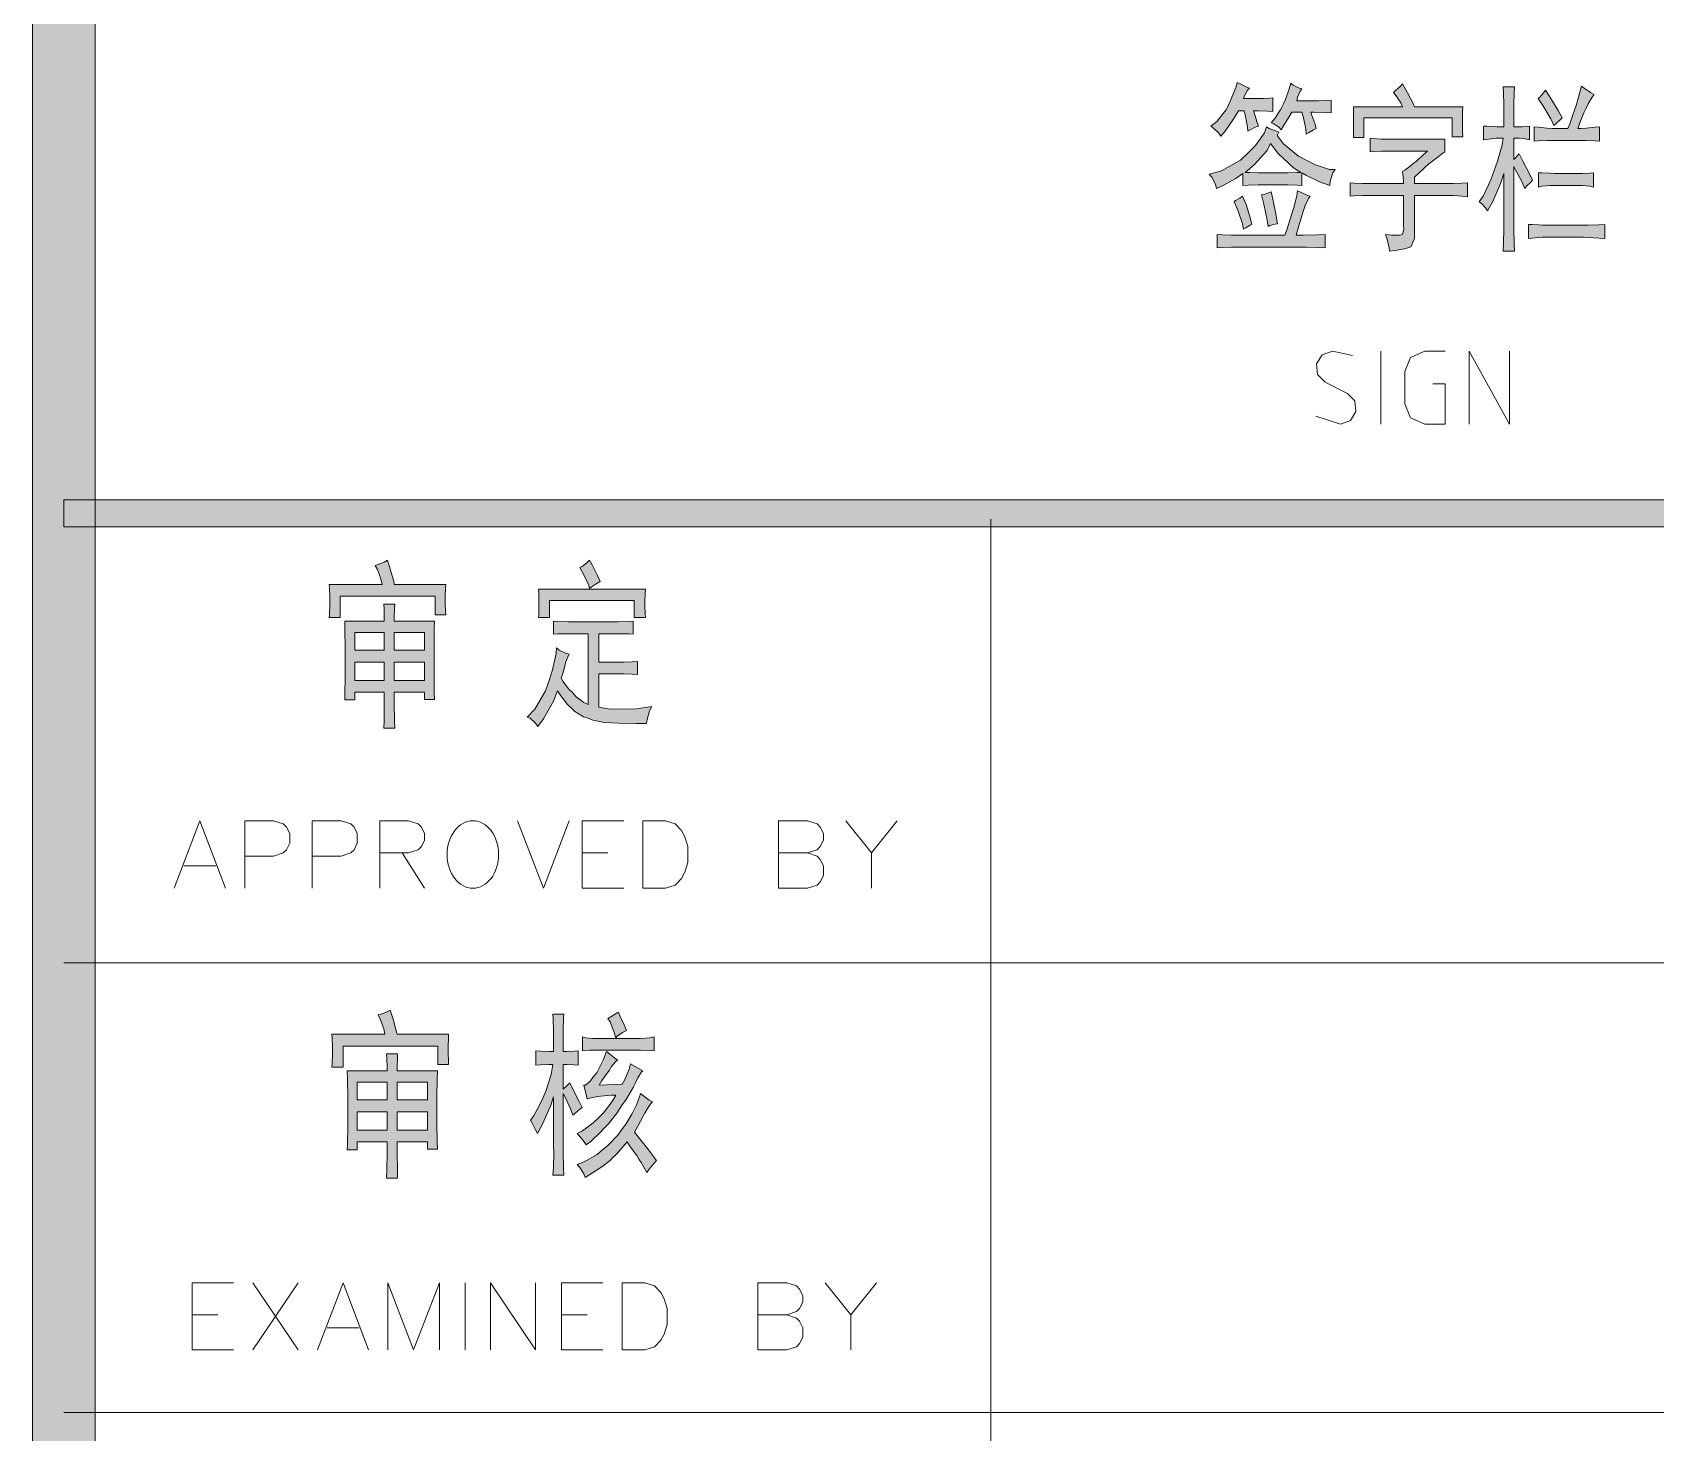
# Model space of a CAD drawing. Header units: millimetres. Extents: x -4415 to 173792, y -78716 to 47289.
# Drawn here: x 160225 to 165637, y -45764 to -41095 of the extents above; entities that cross this region are included whole.
import ezdxf

# ---------------------------------------------------------------- set-up
doc = ezdxf.new("R2010")
doc.units = ezdxf.units.MM

msp = doc.modelspace()

# ---------------------------------------------------------------- hatches: boundary and pattern name
h = msp.add_hatch(color=0)
h.dxf.hatch_style = 2
h.paths.add_polyline_path([(160434.1, -75715.9), (160224.8, -75715.9), (160224.8, 44288.1), (160434.1, 44288.1)])
h = msp.add_hatch(color=0)
h.dxf.hatch_style = 2
h.paths.add_polyline_path([(164361, -41358.7), (164342.7, -41357.6), (164311.6, -41356.5), (164296.6, -41356.5), (164300.9, -41369.4), (164308.4, -41395.2), (164312.7, -41408.1), (164301.9, -41411.3), (164284.8, -41419.9), (164277.3, -41424.2), (164276.2, -41410.2), (164269.7, -41375.9), (164265.4, -41356.5), (164246.1, -41356.5), (164231.1, -41382.3), (164202.1, -41424.2), (164187.1, -41441.3), (164180.6, -41430.6), (164163.5, -41414.5), (164153.8, -41408.1), (164174.2, -41392), (164204.3, -41354.4), (164215, -41332.9), (164224.7, -41311.4), (164238.6, -41276), (164241.8, -41262.1), (164251.5, -41266.4), (164271.9, -41276), (164282.6, -41281.4), (164276.2, -41287.8), (164266.5, -41306.1), (164263.3, -41315.7), (164318.1, -41315.7), (164328.8, -41315.7), (164350.3, -41314.7), (164361, -41313.6)])
h = msp.add_hatch(color=0)
h.dxf.hatch_style = 2
h.paths.add_polyline_path([(164505.9, -41415.6), (164496.3, -41419.9), (164480.1, -41429.5), (164471.6, -41433.8), (164470.5, -41416.7), (164463, -41380.2), (164457.6, -41360.8), (164424.3, -41360.8), (164414.7, -41378), (164396.4, -41407), (164388.9, -41419.9), (164381.4, -41411.3), (164364.2, -41399.5), (164355.6, -41396.3), (164367.4, -41382.3), (164387.8, -41351.2), (164395.3, -41335.1), (164402.9, -41319), (164415.7, -41283.5), (164421.1, -41264.2), (164428.6, -41270.7), (164446.9, -41280.3), (164457.6, -41283.5), (164452.2, -41291.1), (164443.6, -41311.4), (164440.4, -41323.3), (164505.9, -41323.3), (164514.5, -41323.3), (164539.2, -41322.2), (164555.3, -41321.1), (164555.3, -41363), (164530.6, -41361.9), (164497.3, -41360.8), (164487.7, -41360.8), (164490.9, -41371.6), (164500.5, -41398.4)])
h = msp.add_hatch(color=0)
h.dxf.hatch_style = 2
h.paths.add_polyline_path([(164793.6, -41266.4), (164809.7, -41296.4), (164830.1, -41334), (164833.3, -41342.6), (164994.4, -41342.6), (164993.3, -41359.8), (164993.3, -41386.6), (164993.3, -41396.3), (164993.3, -41404.8), (164993.3, -41428.5), (164994.4, -41443.5), (164958.9, -41443.5), (164958.9, -41380.2), (164664.8, -41380.2), (164664.8, -41445.6), (164629.4, -41445.6), (164629.4, -41429.5), (164630.4, -41403.8), (164630.4, -41394.1), (164630.4, -41384.4), (164629.4, -41358.7), (164629.4, -41342.6), (164793.6, -41342.6), (164787.2, -41329.7), (164772.1, -41306.1), (164763.6, -41295.3), (164770, -41288.9), (164785, -41274.9)])
h = msp.add_hatch(color=0)
h.dxf.hatch_style = 2
h.paths.add_polyline_path([(165063.1, -41408.1), (165074.9, -41408.1), (165097.4, -41409.1), (165109.2, -41410.2), (165130.7, -41410.2), (165130.7, -41354.4), (165130.7, -41336.1), (165129.6, -41297.5), (165128.5, -41276), (165167.2, -41276), (165166.1, -41295.3), (165164, -41334), (165164, -41354.4), (165164, -41410.2), (165185.4, -41410.2), (165191.9, -41410.2), (165208, -41409.1), (165216.6, -41408.1), (165216.6, -41453.2), (165213.3, -41452.1), (165196.2, -41448.9), (165182.2, -41447.8), (165164, -41447.8), (165164, -41518.6), (165182.2, -41500.4), (165194, -41524), (165216.6, -41566.9), (165227.3, -41587.3), (165220.9, -41593.8), (165206.9, -41607.7), (165201.5, -41615.2), (165190.8, -41591.6), (165171.5, -41555.1), (165164, -41542.3), (165164, -41723.7), (165164, -41748.4), (165166.1, -41798.8), (165167.2, -41824.6), (165128.5, -41824.6), (165129.6, -41797.7), (165130.7, -41747.3), (165130.7, -41723.7), (165130.7, -41565.9), (165121, -41597), (165094.2, -41659.3), (165077, -41690.4), (165070.6, -41680.7), (165056.6, -41665.7), (165049.1, -41660.3), (165063.1, -41638.9), (165087.7, -41586.3), (165098.5, -41555.1), (165110.3, -41524), (165125.3, -41470.3), (165128.5, -41447.8), (165106, -41447.8), (165063.1, -41453.2)])
h = msp.add_hatch(color=0)
h.dxf.hatch_style = 2
h.paths.add_polyline_path([(165432.3, -41301.8), (165425.9, -41310.4), (165411.9, -41332.9), (165405.5, -41347.9), (165398, -41363), (165385.1, -41396.3), (165377.6, -41415.6), (165390.5, -41415.6), (165405.5, -41414.5), (165435.6, -41411.3), (165450.6, -41410.2), (165450.6, -41457.4), (165435.6, -41456.4), (165405.5, -41455.3), (165388.3, -41455.3), (165292.8, -41455.3), (165275.6, -41455.3), (165245.6, -41456.4), (165232.7, -41457.4), (165232.7, -41410.2), (165245.6, -41411.3), (165275.6, -41414.5), (165292.8, -41415.6), (165344.3, -41415.6), (165350.8, -41399.5), (165361.5, -41369.4), (165366.9, -41354.4), (165372.2, -41338.3), (165384, -41298.6), (165390.5, -41273.9), (165399.1, -41281.4), (165420.5, -41295.3)])
h = msp.add_hatch(color=0)
h.dxf.hatch_style = 2
h.paths.add_polyline_path([(165270.2, -41287.8), (165284.2, -41309.3), (165312.1, -41355.5), (165326.1, -41380.2), (165319.6, -41385.5), (165305.7, -41398.4), (165298.2, -41405.9), (165287.4, -41383.4), (165261.7, -41338.3), (165245.6, -41315.7), (165250.9, -41311.4), (165262.7, -41297.5)])
h = msp.add_hatch(color=0)
h.paths.add_polyline_path([(164551, -41605.6), (164516.6, -41592.7), (164470.5, -41571.2), (164457.6, -41563.7), (164457.6, -41605.6), (164441.5, -41604.5), (164410.4, -41603.4), (164396.4, -41603.4), (164326.6, -41603.4), (164311.6, -41603.4), (164278.3, -41604.5), (164261.2, -41605.6), (164261.2, -41565.9), (164237.5, -41582), (164193.5, -41606.7), (164173.1, -41615.2), (164169.9, -41601.3), (164157, -41577.7), (164148.4, -41568), (164189.2, -41556.2), (164253.6, -41520.8), (164278.3, -41496.1), (164303, -41472.5), (164333.1, -41429.5), (164339.5, -41410.2), (164348.1, -41415.6), (164369.6, -41423.1), (164381.4, -41427.4), (164374.9, -41439.2), (164396.4, -41466), (164446.9, -41507.9), (164474.8, -41521.9), (164502.7, -41536.9), (164549.9, -41551.9), (164569.2, -41551.9), (164560.7, -41563.7), (164552.1, -41590.6)])
h.paths.add_polyline_path([(164268.7, -41561.6), (164282.6, -41562.6), (164311.6, -41563.7), (164326.6, -41563.7), (164396.4, -41563.7), (164410.4, -41563.7), (164440.4, -41562.6), (164454.4, -41561.6), (164429.7, -41546.5), (164379.2, -41498.2), (164353.5, -41465), (164341.7, -41488.6), (164298.7, -41536.9)])
h = msp.add_hatch(color=0)
h.dxf.hatch_style = 2
h.paths.add_polyline_path([(164934.2, -41451), (164934.2, -41492.9), (164927.8, -41497.2), (164907.4, -41513.3), (164893.4, -41524), (164880.6, -41533.7), (164850.5, -41561.6), (164833.3, -41577.7), (164833.3, -41599.1), (164953.6, -41599.1), (164963.2, -41599.1), (164991.1, -41598.1), (165010.5, -41597), (165010.5, -41643.2), (164991.1, -41641), (164963.2, -41638.9), (164953.6, -41638.9), (164833.3, -41638.9), (164833.3, -41759.1), (164833.3, -41782.7), (164821.5, -41809.6), (164810.8, -41812.8), (164800.1, -41817.1), (164768.9, -41822.4), (164749.6, -41824.6), (164748.5, -41812.8), (164742.1, -41784.9), (164736.7, -41768.8), (164757.1, -41770.9), (164782.9, -41770.9), (164788.2, -41769.8), (164793.6, -41767.7), (164797.9, -41751.6), (164796.8, -41737.6), (164796.8, -41638.9), (164673.4, -41638.9), (164659.4, -41638.9), (164631.5, -41639.9), (164618.6, -41641), (164618.6, -41597), (164631.5, -41598.1), (164658.3, -41599.1), (164671.2, -41599.1), (164796.8, -41599.1), (164796.8, -41588.4), (164794.7, -41568), (164793.6, -41558.4), (164801.1, -41554.1), (164818.3, -41541.2), (164829, -41532.6), (164838.7, -41525.1), (164862.3, -41503.6), (164876.3, -41490.7), (164738.9, -41490.7), (164722.8, -41490.7), (164695.9, -41491.8), (164685.2, -41492.9), (164685.2, -41447.8), (164695.9, -41448.9), (164721.7, -41451), (164736.7, -41451)])
h = msp.add_hatch(color=0)
h.dxf.hatch_style = 2
h.paths.add_polyline_path([(165380.8, -41565.9), (165393.7, -41565.9), (165418.4, -41564.8), (165430.2, -41563.7), (165430.2, -41611), (165418.4, -41607.7), (165393.7, -41605.6), (165380.8, -41605.6), (165298.2, -41605.6), (165285.3, -41605.6), (165259.5, -41607.7), (165246.6, -41611), (165246.6, -41563.7), (165259.5, -41563.7), (165285.3, -41564.8), (165298.2, -41565.9)])
h = msp.add_hatch(color=0)
h.dxf.hatch_style = 2
h.paths.add_polyline_path([(164238.6, -41810.6), (164223.6, -41810.6), (164192.5, -41811.7), (164175.3, -41812.8), (164175.3, -41768.8), (164192.5, -41769.8), (164223.6, -41770.9), (164236.5, -41770.9), (164400.7, -41770.9), (164406.1, -41756.9), (164417.9, -41721.5), (164424.3, -41700.1), (164430.8, -41678.6), (164440.4, -41639.9), (164443.6, -41622.8), (164453.3, -41628.1), (164474.8, -41637.8), (164485.5, -41641), (164480.1, -41648.5), (164468.3, -41672.1), (164463, -41689.3), (164457.6, -41706.5), (164445.8, -41747.3), (164438.3, -41770.9), (164461.9, -41770.9), (164510.2, -41769.8), (164534.9, -41768.8), (164534.9, -41812.8), (164510.2, -41811.7), (164473.7, -41810.6), (164460.8, -41810.6)])
h = msp.add_hatch(color=0)
h.dxf.hatch_style = 2
h.paths.add_polyline_path([(164260.1, -41641), (164271.9, -41668.9), (164286.9, -41716.2), (164291.2, -41735.5), (164284.8, -41737.6), (164270.8, -41746.2), (164263.3, -41751.6), (164260.1, -41733.3), (164244, -41687.2), (164232.2, -41660.3), (164236.5, -41656), (164250.4, -41647.5)])
h = msp.add_hatch(color=0)
h.dxf.hatch_style = 2
h.paths.add_polyline_path([(164344.9, -41741.9), (164341.7, -41721.5), (164330.9, -41667.8), (164323.4, -41636.7), (164330.9, -41635.6), (164346, -41630.3), (164355.6, -41627.1), (164358.8, -41641), (164369.6, -41694.7), (164376, -41733.3), (164367.4, -41734.4), (164351.3, -41738.7)])
h = msp.add_hatch(color=0)
h.dxf.hatch_style = 2
h.paths.add_polyline_path([(165396.9, -41737.6), (165411.9, -41737.6), (165447.4, -41736.6), (165467.8, -41735.5), (165467.8, -41782.7), (165447.4, -41781.6), (165411.9, -41778.4), (165396.9, -41777.3), (165259.5, -41777.3), (165213.3, -41782.7), (165213.3, -41735.5), (165225.2, -41735.5), (165247.7, -41736.6), (165259.5, -41737.6)])
h = msp.add_hatch(color=0)
h.dxf.hatch_style = 2
h.paths.add_polyline_path([(160328.9, -42743.5), (160328.9, -42653.3), (170791.2, -42653.3), (170791.2, -42743.5)])
h = msp.add_hatch(color=0)
h.dxf.hatch_style = 2
h.paths.add_polyline_path([(161408.9, -42855.1), (161417.5, -42885.2), (161429.3, -42924.9), (161431.4, -42935.6), (161603.2, -42935.6), (161602.1, -42949.6), (161601, -42975.4), (161601, -42987.2), (161601, -42999), (161602.1, -43023.7), (161603.2, -43036.6), (161567.8, -43036.6), (161567.8, -42975.4), (161251.1, -42975.4), (161251.1, -43046.2), (161214.6, -43046.2), (161215.6, -43032.3), (161216.7, -43004.4), (161216.7, -42991.5), (161216.7, -42977.5), (161215.6, -42949.6), (161214.6, -42935.6), (161390.6, -42935.6), (161386.3, -42917.4), (161375.6, -42886.3), (161368.1, -42872.3), (161377.7, -42869.1), (161398.1, -42861.6)])
h = msp.add_hatch(color=0)
h.dxf.hatch_style = 2
h.paths.add_polyline_path([(162049.8, -42878.8), (162057.3, -42875.5), (162073.4, -42863.7), (162082, -42855.1), (162091.6, -42870.2), (162108.8, -42905.6), (162117.4, -42926), (162104.5, -42933.5), (162087.3, -42945.3), (162082, -42949.6), (162079.8, -42938.9), (162063.7, -42903.4)])
h = msp.add_hatch(color=0)
h.dxf.hatch_style = 2
h.paths.add_polyline_path([(162268.7, -42951.8), (162267.7, -42967.9), (162266.6, -42992.5), (162266.6, -43001.1), (162266.6, -43009.7), (162267.7, -43032.3), (162268.7, -43046.2), (162231.2, -43046.2), (162231.2, -42989.3), (161948.8, -42989.3), (161948.8, -43046.2), (161912.3, -43046.2), (161913.4, -43036.6), (161913.4, -43015.1), (161913.4, -43003.3), (161913.4, -42991.5), (161913.4, -42965.7), (161912.3, -42951.8)])
h = msp.add_hatch(color=0)
h.paths.add_polyline_path([(161398.1, -43058), (161398.1, -43046.2), (161397.1, -43018.3), (161396, -43001.1), (161433.6, -43001.1), (161432.5, -43016.2), (161431.4, -43045.1), (161431.4, -43058), (161565.6, -43058), (161564.5, -43082.7), (161564.5, -43149.3), (161564.5, -43192.2), (161564.5, -43233), (161564.5, -43296.3), (161565.6, -43318.9), (161532.3, -43318.9), (161532.3, -43295.3), (161431.4, -43295.3), (161431.4, -43330.7), (161432.5, -43390.8), (161433.6, -43415.5), (161396, -43415.5), (161397.1, -43390.8), (161398.1, -43330.7), (161398.1, -43295.3), (161299.4, -43295.3), (161299.4, -43321), (161266.1, -43321), (161266.1, -43303.9), (161267.2, -43241.6), (161267.2, -43196.5), (161267.2, -43152.5), (161266.1, -43082.7), (161266.1, -43058)])
h.paths.add_polyline_path([(161532.3, -43255.6), (161532.3, -43194.4), (161431.4, -43194.4), (161431.4, -43255.6)])
h.paths.add_polyline_path([(161398.1, -43255.6), (161398.1, -43194.4), (161299.4, -43194.4), (161299.4, -43255.6)])
h.paths.add_polyline_path([(161532.3, -43154.6), (161532.3, -43095.6), (161431.4, -43095.6), (161431.4, -43154.6)])
h.paths.add_polyline_path([(161398.1, -43154.6), (161398.1, -43095.6), (161299.4, -43095.6), (161299.4, -43154.6)])
h = msp.add_hatch(color=0)
h.dxf.hatch_style = 2
h.paths.add_polyline_path([(162159.2, -43060.2), (162176.4, -43060.2), (162210.8, -43059.1), (162228, -43058), (162228, -43102), (162211.9, -43101), (162174.3, -43099.9), (162151.7, -43099.9), (162113.1, -43099.9), (162113.1, -43194.4), (162187.2, -43194.4), (162196.8, -43194.4), (162224.7, -43193.3), (162241.9, -43192.2), (162241.9, -43236.2), (162224.7, -43235.2), (162196.8, -43234.1), (162186.1, -43234.1), (162113.1, -43234.1), (162113.1, -43344.7), (162150.7, -43351.1), (162238.7, -43350), (162290.2, -43342.5), (162282.7, -43357.5), (162274.1, -43386.5), (162272, -43399.4), (162236.5, -43399.4), (162178.6, -43398.3), (162156, -43397.3), (162132.4, -43396.2), (162093.8, -43388.7), (162077.7, -43382.2), (162062.6, -43376.9), (162033.7, -43359.7), (162021.8, -43347.9), (162009, -43336.1), (161986.4, -43307.1), (161975.7, -43291), (161961.7, -43325.3), (161928.4, -43384.4), (161910.2, -43409.1), (161902.7, -43398.3), (161884.4, -43382.2), (161874.8, -43377.9), (161899.5, -43352.2), (161936, -43291), (161947.8, -43255.6), (161958.5, -43220.1), (161971.4, -43166.5), (161972.5, -43147.1), (161981, -43154.6), (162002.5, -43165.4), (162014.3, -43168.6), (162012.2, -43172.9), (162005.7, -43187.9), (162002.5, -43197.6), (162000.4, -43208.3), (161992.9, -43233), (161987.5, -43248), (161993.9, -43258.8), (162012.2, -43283.5), (162025.1, -43296.3), (162037.9, -43310.3), (162063.7, -43329.6), (162077.7, -43336.1), (162077.7, -43099.9), (162021.8, -43099.9), (162006.8, -43099.9), (161976.8, -43101), (161961.7, -43102), (161961.7, -43058), (161976.8, -43059.1), (162012.2, -43060.2), (162032.6, -43060.2)])
h = msp.add_hatch(color=0)
h.dxf.hatch_style = 2
h.paths.add_polyline_path([(161417.5, -44354.8), (161427.1, -44384.9), (161437.9, -44424.6), (161441.1, -44435.3), (161611.8, -44435.3), (161611.8, -44449.3), (161610.7, -44475), (161610.7, -44486.9), (161610.7, -44498.7), (161611.8, -44523.3), (161611.8, -44536.2), (161576.3, -44536.2), (161576.3, -44475), (161260.7, -44475), (161260.7, -44545.9), (161223.2, -44545.9), (161224.2, -44531.9), (161225.3, -44504), (161225.3, -44491.1), (161225.3, -44477.2), (161224.2, -44449.3), (161223.2, -44435.3), (161400.3, -44435.3), (161396, -44417.1), (161384.2, -44385.9), (161377.7, -44370.9), (161387.4, -44368.8), (161407.8, -44361.3)])
h = msp.add_hatch(color=0)
h.dxf.hatch_style = 2
h.paths.add_polyline_path([(161961.7, -44441.8), (161961.7, -44422.4), (161960.7, -44385.9), (161959.6, -44368.8), (161997.2, -44368.8), (161996.1, -44382.7), (161995, -44419.2), (161995, -44441.8), (161995, -44493.3), (162006.8, -44493.3), (162031.5, -44492.2), (162044.4, -44491.1), (162044.4, -44538.4), (162031.5, -44537.3), (162006.8, -44536.2), (161995, -44536.2), (161995, -44618.9), (162007.9, -44606), (162016.5, -44597.4), (162028.3, -44621), (162048.7, -44661.8), (162057.3, -44680.1), (162048.7, -44686.5), (162033.7, -44699.4), (162027.2, -44705.8), (162018.6, -44684.4), (162002.5, -44647.9), (161995, -44632.8), (161995, -44806.8), (161995, -44831.4), (161996.1, -44880.8), (161997.2, -44905.5), (161959.6, -44905.5), (161961.7, -44879.8), (161962.8, -44830.4), (161961.7, -44806.8), (161961.7, -44644.7), (161953.1, -44672.6), (161926.3, -44733.8), (161909.1, -44767), (161901.6, -44752), (161889.8, -44729.5), (161885.5, -44721.9), (161895.2, -44709.1), (161915.6, -44672.6), (161926.3, -44648.9), (161937, -44625.3), (161954.2, -44569.5), (161959.6, -44536.2), (161946.7, -44536.2), (161918.8, -44537.3), (161903.8, -44538.4), (161903.8, -44491.1), (161919.9, -44492.2), (161948.8, -44493.3), (161961.7, -44493.3)])
h = msp.add_hatch(color=0)
h.dxf.hatch_style = 2
h.paths.add_polyline_path([(162178.6, -44362.3), (162183.9, -44374.1), (162197.9, -44404.2), (162205.4, -44423.5), (162192.5, -44430), (162174.3, -44441.8), (162170, -44447.1), (162163.5, -44426.7), (162150.7, -44394.5), (162143.1, -44382.7), (162157.1, -44375.2), (162174.3, -44364.5)])
h = msp.add_hatch(color=0)
h.dxf.hatch_style = 2
h.paths.add_polyline_path([(162090.5, -44489), (162083, -44489), (162066.9, -44490.1), (162059.4, -44491.1), (162059.4, -44443.9), (162070.1, -44447.1), (162093.8, -44449.3), (162106.6, -44449.3), (162238.7, -44449.3), (162252.6, -44449.3), (162282.7, -44447.1), (162297.7, -44443.9), (162297.7, -44491.1), (162282.7, -44490.1), (162252.6, -44489), (162238.7, -44489)])
h = msp.add_hatch(color=0)
h.paths.add_polyline_path([(161407.8, -44557.7), (161407.8, -44545.9), (161406.7, -44516.9), (161405.7, -44500.8), (161442.2, -44500.8), (161442.2, -44515.8), (161441.1, -44544.8), (161441.1, -44557.7), (161575.3, -44557.7), (161574.2, -44582.4), (161573.1, -44648.9), (161573.1, -44691.9), (161573.1, -44732.7), (161574.2, -44796), (161575.3, -44818.6), (161542, -44818.6), (161542, -44794.9), (161441.1, -44794.9), (161441.1, -44830.4), (161442.2, -44890.5), (161442.2, -44915.2), (161405.7, -44915.2), (161406.7, -44890.5), (161407.8, -44830.4), (161407.8, -44794.9), (161308, -44794.9), (161308, -44820.7), (161274.7, -44820.7), (161275.8, -44803.5), (161276.8, -44741.3), (161276.8, -44696.2), (161276.8, -44651.1), (161275.8, -44582.4), (161274.7, -44557.7)])
h.paths.add_polyline_path([(161542, -44755.2), (161542, -44694), (161441.1, -44694), (161441.1, -44755.2)])
h.paths.add_polyline_path([(161407.8, -44755.2), (161407.8, -44694), (161308, -44694), (161308, -44755.2)])
h.paths.add_polyline_path([(161542, -44654.3), (161542, -44595.3), (161441.1, -44595.3), (161441.1, -44654.3)])
h.paths.add_polyline_path([(161407.8, -44654.3), (161407.8, -44595.3), (161308, -44595.3), (161308, -44654.3)])
h = msp.add_hatch(color=0)
h.dxf.hatch_style = 2
h.paths.add_polyline_path([(162063.7, -44604.9), (162069.1, -44604.9), (162085.2, -44591), (162095.9, -44577), (162106.6, -44564.1), (162128.1, -44522.3), (162138.9, -44493.3), (162175.4, -44522.3), (162168.9, -44527.6), (162155, -44544.8), (162148.5, -44555.6), (162141, -44565.2), (162123.8, -44589.9), (162114.2, -44604.9), (162191.5, -44601.7), (162200, -44586.7), (162214, -44552.3), (162219.4, -44534.1), (162260.2, -44557.7), (162255.9, -44560.9), (162243, -44581.3), (162235.5, -44597.4), (162228, -44613.5), (162204.3, -44653.2), (162189.3, -44674.7), (162174.3, -44697.3), (162145.3, -44734.8), (162131.3, -44748.8), (162117.4, -44763.8), (162087.3, -44791.7), (162071.2, -44804.6), (162064.8, -44794.9), (162049.8, -44776.7), (162041.2, -44767), (162059.4, -44757.4), (162094.8, -44730.5), (162112, -44714.4), (162129.2, -44697.3), (162158.2, -44659.7), (162170, -44639.3), (162156, -44639.3), (162131.3, -44641.4), (162120.6, -44642.5), (162109.9, -44643.6), (162087.3, -44647.9), (162074.4, -44651.1)])
h = msp.add_hatch(color=0)
h.dxf.hatch_style = 2
h.paths.add_polyline_path([(162292.4, -44660.8), (162287, -44666.1), (162275.2, -44683.3), (162267.7, -44696.2), (162261.2, -44709.1), (162243, -44742.3), (162232.2, -44762.7), (162249.4, -44783.1), (162276.3, -44817.5), (162285.9, -44830.4), (162295.6, -44843.3), (162305.2, -44857.2), (162297.7, -44865.8), (162281.6, -44885.1), (162273, -44896.9), (162267.7, -44886.2), (162254.8, -44863.6), (162247.3, -44851.8), (162239.8, -44840), (162219.4, -44812.1), (162207.6, -44794.9), (162194.7, -44810), (162172.1, -44835.7), (162161.4, -44845.4), (162150.7, -44856.1), (162128.1, -44874.4), (162116.3, -44881.9), (162104.5, -44890.5), (162079.8, -44905.5), (162068, -44913), (162063.7, -44901.2), (162049.8, -44879.8), (162041.2, -44870.1), (162064.8, -44861.5), (162107.7, -44836.8), (162126, -44820.7), (162144.2, -44805.7), (162176.4, -44772.4), (162189.3, -44754.2), (162203.3, -44735.9), (162223.7, -44702.6), (162231.2, -44686.5), (162238.7, -44671.5), (162249.4, -44644.7), (162252.6, -44632.8), (162262.3, -44641.4), (162281.6, -44655.4)])

# ---------------------------------------------------------------- linework, layer by layer
at = {"color": 0, "lineweight": 0}
for points in [[(160434.1, -75715.9), (160224.8, -75715.9), (160224.8, 44288.1), (160434.1, 44288.1)], [(164361, -41358.7), (164342.7, -41357.6), (164311.6, -41356.5), (164296.6, -41356.5), (164300.9, -41369.4), (164308.4, -41395.2), (164312.7, -41408.1), (164301.9, -41411.3), (164284.8, -41419.9), (164277.3, -41424.2), (164276.2, -41410.2), (164269.7, -41375.9), (164265.4, -41356.5), (164246.1, -41356.5), (164231.1, -41382.3), (164202.1, -41424.2), (164187.1, -41441.3), (164180.6, -41430.6), (164163.5, -41414.5), (164153.8, -41408.1), (164174.2, -41392), (164204.3, -41354.4), (164215, -41332.9), (164224.7, -41311.4), (164238.6, -41276), (164241.8, -41262.1), (164251.5, -41266.4), (164271.9, -41276), (164282.6, -41281.4), (164276.2, -41287.8), (164266.5, -41306.1), (164263.3, -41315.7), (164318.1, -41315.7), (164328.8, -41315.7), (164350.3, -41314.7), (164361, -41313.6)], [(164505.9, -41415.6), (164496.3, -41419.9), (164480.1, -41429.5), (164471.6, -41433.8), (164470.5, -41416.7), (164463, -41380.2), (164457.6, -41360.8), (164424.3, -41360.8), (164414.7, -41378), (164396.4, -41407), (164388.9, -41419.9), (164381.4, -41411.3), (164364.2, -41399.5), (164355.6, -41396.3), (164367.4, -41382.3), (164387.8, -41351.2), (164395.3, -41335.1), (164402.9, -41319), (164415.7, -41283.5), (164421.1, -41264.2), (164428.6, -41270.7), (164446.9, -41280.3), (164457.6, -41283.5), (164452.2, -41291.1), (164443.6, -41311.4), (164440.4, -41323.3), (164505.9, -41323.3), (164514.5, -41323.3), (164539.2, -41322.2), (164555.3, -41321.1), (164555.3, -41363), (164530.6, -41361.9), (164497.3, -41360.8), (164487.7, -41360.8), (164490.9, -41371.6), (164500.5, -41398.4)], [(164793.6, -41266.4), (164809.7, -41296.4), (164830.1, -41334), (164833.3, -41342.6), (164994.4, -41342.6), (164993.3, -41359.8), (164993.3, -41386.6), (164993.3, -41396.3), (164993.3, -41404.8), (164993.3, -41428.5), (164994.4, -41443.5), (164958.9, -41443.5), (164958.9, -41380.2), (164664.8, -41380.2), (164664.8, -41445.6), (164629.4, -41445.6), (164629.4, -41429.5), (164630.4, -41403.8), (164630.4, -41394.1), (164630.4, -41384.4), (164629.4, -41358.7), (164629.4, -41342.6), (164793.6, -41342.6), (164787.2, -41329.7), (164772.1, -41306.1), (164763.6, -41295.3), (164770, -41288.9), (164785, -41274.9)], [(165063.1, -41408.1), (165074.9, -41408.1), (165097.4, -41409.1), (165109.2, -41410.2), (165130.7, -41410.2), (165130.7, -41354.4), (165130.7, -41336.1), (165129.6, -41297.5), (165128.5, -41276), (165167.2, -41276), (165166.1, -41295.3), (165164, -41334), (165164, -41354.4), (165164, -41410.2), (165185.4, -41410.2), (165191.9, -41410.2), (165208, -41409.1), (165216.6, -41408.1), (165216.6, -41453.2), (165213.3, -41452.1), (165196.2, -41448.9), (165182.2, -41447.8), (165164, -41447.8), (165164, -41518.6), (165182.2, -41500.4), (165194, -41524), (165216.6, -41566.9), (165227.3, -41587.3), (165220.9, -41593.8), (165206.9, -41607.7), (165201.5, -41615.2), (165190.8, -41591.6), (165171.5, -41555.1), (165164, -41542.3), (165164, -41723.7), (165164, -41748.4), (165166.1, -41798.8), (165167.2, -41824.6), (165128.5, -41824.6), (165129.6, -41797.7), (165130.7, -41747.3), (165130.7, -41723.7), (165130.7, -41565.9), (165121, -41597), (165094.2, -41659.3), (165077, -41690.4), (165070.6, -41680.7), (165056.6, -41665.7), (165049.1, -41660.3), (165063.1, -41638.9), (165087.7, -41586.3), (165098.5, -41555.1), (165110.3, -41524), (165125.3, -41470.3), (165128.5, -41447.8), (165106, -41447.8), (165063.1, -41453.2)], [(165432.3, -41301.8), (165425.9, -41310.4), (165411.9, -41332.9), (165405.5, -41347.9), (165398, -41363), (165385.1, -41396.3), (165377.6, -41415.6), (165390.5, -41415.6), (165405.5, -41414.5), (165435.6, -41411.3), (165450.6, -41410.2), (165450.6, -41457.4), (165435.6, -41456.4), (165405.5, -41455.3), (165388.3, -41455.3), (165292.8, -41455.3), (165275.6, -41455.3), (165245.6, -41456.4), (165232.7, -41457.4), (165232.7, -41410.2), (165245.6, -41411.3), (165275.6, -41414.5), (165292.8, -41415.6), (165344.3, -41415.6), (165350.8, -41399.5), (165361.5, -41369.4), (165366.9, -41354.4), (165372.2, -41338.3), (165384, -41298.6), (165390.5, -41273.9), (165399.1, -41281.4), (165420.5, -41295.3)], [(165270.2, -41287.8), (165284.2, -41309.3), (165312.1, -41355.5), (165326.1, -41380.2), (165319.6, -41385.5), (165305.7, -41398.4), (165298.2, -41405.9), (165287.4, -41383.4), (165261.7, -41338.3), (165245.6, -41315.7), (165250.9, -41311.4), (165262.7, -41297.5)], [(164551, -41605.6), (164516.6, -41592.7), (164470.5, -41571.2), (164457.6, -41563.7), (164457.6, -41605.6), (164441.5, -41604.5), (164410.4, -41603.4), (164396.4, -41603.4), (164326.6, -41603.4), (164311.6, -41603.4), (164278.3, -41604.5), (164261.2, -41605.6), (164261.2, -41565.9), (164237.5, -41582), (164193.5, -41606.7), (164173.1, -41615.2), (164169.9, -41601.3), (164157, -41577.7), (164148.4, -41568), (164189.2, -41556.2), (164253.6, -41520.8), (164278.3, -41496.1), (164303, -41472.5), (164333.1, -41429.5), (164339.5, -41410.2), (164348.1, -41415.6), (164369.6, -41423.1), (164381.4, -41427.4), (164374.9, -41439.2), (164396.4, -41466), (164446.9, -41507.9), (164474.8, -41521.9), (164502.7, -41536.9), (164549.9, -41551.9), (164569.2, -41551.9), (164560.7, -41563.7), (164552.1, -41590.6)], [(164934.2, -41451), (164934.2, -41492.9), (164927.8, -41497.2), (164907.4, -41513.3), (164893.4, -41524), (164880.6, -41533.7), (164850.5, -41561.6), (164833.3, -41577.7), (164833.3, -41599.1), (164953.6, -41599.1), (164963.2, -41599.1), (164991.1, -41598.1), (165010.5, -41597), (165010.5, -41643.2), (164991.1, -41641), (164963.2, -41638.9), (164953.6, -41638.9), (164833.3, -41638.9), (164833.3, -41759.1), (164833.3, -41782.7), (164821.5, -41809.6), (164810.8, -41812.8), (164800.1, -41817.1), (164768.9, -41822.4), (164749.6, -41824.6), (164748.5, -41812.8), (164742.1, -41784.9), (164736.7, -41768.8), (164757.1, -41770.9), (164782.9, -41770.9), (164788.2, -41769.8), (164793.6, -41767.7), (164797.9, -41751.6), (164796.8, -41737.6), (164796.8, -41638.9), (164673.4, -41638.9), (164659.4, -41638.9), (164631.5, -41639.9), (164618.6, -41641), (164618.6, -41597), (164631.5, -41598.1), (164658.3, -41599.1), (164671.2, -41599.1), (164796.8, -41599.1), (164796.8, -41588.4), (164794.7, -41568), (164793.6, -41558.4), (164801.1, -41554.1), (164818.3, -41541.2), (164829, -41532.6), (164838.7, -41525.1), (164862.3, -41503.6), (164876.3, -41490.7), (164738.9, -41490.7), (164722.8, -41490.7), (164695.9, -41491.8), (164685.2, -41492.9), (164685.2, -41447.8), (164695.9, -41448.9), (164721.7, -41451), (164736.7, -41451)], [(164268.7, -41561.6), (164282.6, -41562.6), (164311.6, -41563.7), (164326.6, -41563.7), (164396.4, -41563.7), (164410.4, -41563.7), (164440.4, -41562.6), (164454.4, -41561.6), (164429.7, -41546.5), (164379.2, -41498.2), (164353.5, -41465), (164341.7, -41488.6), (164298.7, -41536.9)], [(165380.8, -41565.9), (165393.7, -41565.9), (165418.4, -41564.8), (165430.2, -41563.7), (165430.2, -41611), (165418.4, -41607.7), (165393.7, -41605.6), (165380.8, -41605.6), (165298.2, -41605.6), (165285.3, -41605.6), (165259.5, -41607.7), (165246.6, -41611), (165246.6, -41563.7), (165259.5, -41563.7), (165285.3, -41564.8), (165298.2, -41565.9)], [(164238.6, -41810.6), (164223.6, -41810.6), (164192.5, -41811.7), (164175.3, -41812.8), (164175.3, -41768.8), (164192.5, -41769.8), (164223.6, -41770.9), (164236.5, -41770.9), (164400.7, -41770.9), (164406.1, -41756.9), (164417.9, -41721.5), (164424.3, -41700.1), (164430.8, -41678.6), (164440.4, -41639.9), (164443.6, -41622.8), (164453.3, -41628.1), (164474.8, -41637.8), (164485.5, -41641), (164480.1, -41648.5), (164468.3, -41672.1), (164463, -41689.3), (164457.6, -41706.5), (164445.8, -41747.3), (164438.3, -41770.9), (164461.9, -41770.9), (164510.2, -41769.8), (164534.9, -41768.8), (164534.9, -41812.8), (164510.2, -41811.7), (164473.7, -41810.6), (164460.8, -41810.6)], [(164260.1, -41641), (164271.9, -41668.9), (164286.9, -41716.2), (164291.2, -41735.5), (164284.8, -41737.6), (164270.8, -41746.2), (164263.3, -41751.6), (164260.1, -41733.3), (164244, -41687.2), (164232.2, -41660.3), (164236.5, -41656), (164250.4, -41647.5)], [(164344.9, -41741.9), (164341.7, -41721.5), (164330.9, -41667.8), (164323.4, -41636.7), (164330.9, -41635.6), (164346, -41630.3), (164355.6, -41627.1), (164358.8, -41641), (164369.6, -41694.7), (164376, -41733.3), (164367.4, -41734.4), (164351.3, -41738.7)], [(165396.9, -41737.6), (165411.9, -41737.6), (165447.4, -41736.6), (165467.8, -41735.5), (165467.8, -41782.7), (165447.4, -41781.6), (165411.9, -41778.4), (165396.9, -41777.3), (165259.5, -41777.3), (165213.3, -41782.7), (165213.3, -41735.5), (165225.2, -41735.5), (165247.7, -41736.6), (165259.5, -41737.6)], [(160328.9, -42743.5), (160328.9, -42653.3), (170791.2, -42653.3), (170791.2, -42743.5)], [(161408.9, -42855.1), (161417.5, -42885.2), (161429.3, -42924.9), (161431.4, -42935.6), (161603.2, -42935.6), (161602.1, -42949.6), (161601, -42975.4), (161601, -42987.2), (161601, -42999), (161602.1, -43023.7), (161603.2, -43036.6), (161567.8, -43036.6), (161567.8, -42975.4), (161251.1, -42975.4), (161251.1, -43046.2), (161214.6, -43046.2), (161215.6, -43032.3), (161216.7, -43004.4), (161216.7, -42991.5), (161216.7, -42977.5), (161215.6, -42949.6), (161214.6, -42935.6), (161390.6, -42935.6), (161386.3, -42917.4), (161375.6, -42886.3), (161368.1, -42872.3), (161377.7, -42869.1), (161398.1, -42861.6)], [(162049.8, -42878.8), (162057.3, -42875.5), (162073.4, -42863.7), (162082, -42855.1), (162091.6, -42870.2), (162108.8, -42905.6), (162117.4, -42926), (162104.5, -42933.5), (162087.3, -42945.3), (162082, -42949.6), (162079.8, -42938.9), (162063.7, -42903.4)], [(162268.7, -42951.8), (162267.7, -42967.9), (162266.6, -42992.5), (162266.6, -43001.1), (162266.6, -43009.7), (162267.7, -43032.3), (162268.7, -43046.2), (162231.2, -43046.2), (162231.2, -42989.3), (161948.8, -42989.3), (161948.8, -43046.2), (161912.3, -43046.2), (161913.4, -43036.6), (161913.4, -43015.1), (161913.4, -43003.3), (161913.4, -42991.5), (161913.4, -42965.7), (161912.3, -42951.8)], [(161398.1, -43058), (161398.1, -43046.2), (161397.1, -43018.3), (161396, -43001.1), (161433.6, -43001.1), (161432.5, -43016.2), (161431.4, -43045.1), (161431.4, -43058), (161565.6, -43058), (161564.5, -43082.7), (161564.5, -43149.3), (161564.5, -43192.2), (161564.5, -43233), (161564.5, -43296.3), (161565.6, -43318.9), (161532.3, -43318.9), (161532.3, -43295.3), (161431.4, -43295.3), (161431.4, -43330.7), (161432.5, -43390.8), (161433.6, -43415.5), (161396, -43415.5), (161397.1, -43390.8), (161398.1, -43330.7), (161398.1, -43295.3), (161299.4, -43295.3), (161299.4, -43321), (161266.1, -43321), (161266.1, -43303.9), (161267.2, -43241.6), (161267.2, -43196.5), (161267.2, -43152.5), (161266.1, -43082.7), (161266.1, -43058)], [(162159.2, -43060.2), (162176.4, -43060.2), (162210.8, -43059.1), (162228, -43058), (162228, -43102), (162211.9, -43101), (162174.3, -43099.9), (162151.7, -43099.9), (162113.1, -43099.9), (162113.1, -43194.4), (162187.2, -43194.4), (162196.8, -43194.4), (162224.7, -43193.3), (162241.9, -43192.2), (162241.9, -43236.2), (162224.7, -43235.2), (162196.8, -43234.1), (162186.1, -43234.1), (162113.1, -43234.1), (162113.1, -43344.7), (162150.7, -43351.1), (162238.7, -43350), (162290.2, -43342.5), (162282.7, -43357.5), (162274.1, -43386.5), (162272, -43399.4), (162236.5, -43399.4), (162178.6, -43398.3), (162156, -43397.3), (162132.4, -43396.2), (162093.8, -43388.7), (162077.7, -43382.2), (162062.6, -43376.9), (162033.7, -43359.7), (162021.8, -43347.9), (162009, -43336.1), (161986.4, -43307.1), (161975.7, -43291), (161961.7, -43325.3), (161928.4, -43384.4), (161910.2, -43409.1), (161902.7, -43398.3), (161884.4, -43382.2), (161874.8, -43377.9), (161899.5, -43352.2), (161936, -43291), (161947.8, -43255.6), (161958.5, -43220.1), (161971.4, -43166.5), (161972.5, -43147.1), (161981, -43154.6), (162002.5, -43165.4), (162014.3, -43168.6), (162012.2, -43172.9), (162005.7, -43187.9), (162002.5, -43197.6), (162000.4, -43208.3), (161992.9, -43233), (161987.5, -43248), (161993.9, -43258.8), (162012.2, -43283.5), (162025.1, -43296.3), (162037.9, -43310.3), (162063.7, -43329.6), (162077.7, -43336.1), (162077.7, -43099.9), (162021.8, -43099.9), (162006.8, -43099.9), (161976.8, -43101), (161961.7, -43102), (161961.7, -43058), (161976.8, -43059.1), (162012.2, -43060.2), (162032.6, -43060.2)], [(161398.1, -43154.6), (161398.1, -43095.6), (161299.4, -43095.6), (161299.4, -43154.6)], [(161532.3, -43154.6), (161532.3, -43095.6), (161431.4, -43095.6), (161431.4, -43154.6)], [(161398.1, -43255.6), (161398.1, -43194.4), (161299.4, -43194.4), (161299.4, -43255.6)], [(161532.3, -43255.6), (161532.3, -43194.4), (161431.4, -43194.4), (161431.4, -43255.6)], [(162260.2, -43949), (162260.2, -43723.6), (162335.3, -43723.6), (162367.5, -43734.3), (162389, -43755.8), (162399.7, -43777.3), (162410.4, -43809.5), (162410.4, -43863.1), (162399.7, -43895.4), (162389, -43916.8), (162367.5, -43938.3), (162335.3, -43949)], [(161417.5, -44354.8), (161427.1, -44384.9), (161437.9, -44424.6), (161441.1, -44435.3), (161611.8, -44435.3), (161611.8, -44449.3), (161610.7, -44475), (161610.7, -44486.9), (161610.7, -44498.7), (161611.8, -44523.3), (161611.8, -44536.2), (161576.3, -44536.2), (161576.3, -44475), (161260.7, -44475), (161260.7, -44545.9), (161223.2, -44545.9), (161224.2, -44531.9), (161225.3, -44504), (161225.3, -44491.1), (161225.3, -44477.2), (161224.2, -44449.3), (161223.2, -44435.3), (161400.3, -44435.3), (161396, -44417.1), (161384.2, -44385.9), (161377.7, -44370.9), (161387.4, -44368.8), (161407.8, -44361.3)], [(161961.7, -44441.8), (161961.7, -44422.4), (161960.7, -44385.9), (161959.6, -44368.8), (161997.2, -44368.8), (161996.1, -44382.7), (161995, -44419.2), (161995, -44441.8), (161995, -44493.3), (162006.8, -44493.3), (162031.5, -44492.2), (162044.4, -44491.1), (162044.4, -44538.4), (162031.5, -44537.3), (162006.8, -44536.2), (161995, -44536.2), (161995, -44618.9), (162007.9, -44606), (162016.5, -44597.4), (162028.3, -44621), (162048.7, -44661.8), (162057.3, -44680.1), (162048.7, -44686.5), (162033.7, -44699.4), (162027.2, -44705.8), (162018.6, -44684.4), (162002.5, -44647.9), (161995, -44632.8), (161995, -44806.8), (161995, -44831.4), (161996.1, -44880.8), (161997.2, -44905.5), (161959.6, -44905.5), (161961.7, -44879.8), (161962.8, -44830.4), (161961.7, -44806.8), (161961.7, -44644.7), (161953.1, -44672.6), (161926.3, -44733.8), (161909.1, -44767), (161901.6, -44752), (161889.8, -44729.5), (161885.5, -44721.9), (161895.2, -44709.1), (161915.6, -44672.6), (161926.3, -44648.9), (161937, -44625.3), (161954.2, -44569.5), (161959.6, -44536.2), (161946.7, -44536.2), (161918.8, -44537.3), (161903.8, -44538.4), (161903.8, -44491.1), (161919.9, -44492.2), (161948.8, -44493.3), (161961.7, -44493.3)], [(162178.6, -44362.3), (162183.9, -44374.1), (162197.9, -44404.2), (162205.4, -44423.5), (162192.5, -44430), (162174.3, -44441.8), (162170, -44447.1), (162163.5, -44426.7), (162150.7, -44394.5), (162143.1, -44382.7), (162157.1, -44375.2), (162174.3, -44364.5)], [(162090.5, -44489), (162083, -44489), (162066.9, -44490.1), (162059.4, -44491.1), (162059.4, -44443.9), (162070.1, -44447.1), (162093.8, -44449.3), (162106.6, -44449.3), (162238.7, -44449.3), (162252.6, -44449.3), (162282.7, -44447.1), (162297.7, -44443.9), (162297.7, -44491.1), (162282.7, -44490.1), (162252.6, -44489), (162238.7, -44489)], [(161407.8, -44557.7), (161407.8, -44545.9), (161406.7, -44516.9), (161405.7, -44500.8), (161442.2, -44500.8), (161442.2, -44515.8), (161441.1, -44544.8), (161441.1, -44557.7), (161575.3, -44557.7), (161574.2, -44582.4), (161573.1, -44648.9), (161573.1, -44691.9), (161573.1, -44732.7), (161574.2, -44796), (161575.3, -44818.6), (161542, -44818.6), (161542, -44794.9), (161441.1, -44794.9), (161441.1, -44830.4), (161442.2, -44890.5), (161442.2, -44915.2), (161405.7, -44915.2), (161406.7, -44890.5), (161407.8, -44830.4), (161407.8, -44794.9), (161308, -44794.9), (161308, -44820.7), (161274.7, -44820.7), (161275.8, -44803.5), (161276.8, -44741.3), (161276.8, -44696.2), (161276.8, -44651.1), (161275.8, -44582.4), (161274.7, -44557.7)], [(162063.7, -44604.9), (162069.1, -44604.9), (162085.2, -44591), (162095.9, -44577), (162106.6, -44564.1), (162128.1, -44522.3), (162138.9, -44493.3), (162175.4, -44522.3), (162168.9, -44527.6), (162155, -44544.8), (162148.5, -44555.6), (162141, -44565.2), (162123.8, -44589.9), (162114.2, -44604.9), (162191.5, -44601.7), (162200, -44586.7), (162214, -44552.3), (162219.4, -44534.1), (162260.2, -44557.7), (162255.9, -44560.9), (162243, -44581.3), (162235.5, -44597.4), (162228, -44613.5), (162204.3, -44653.2), (162189.3, -44674.7), (162174.3, -44697.3), (162145.3, -44734.8), (162131.3, -44748.8), (162117.4, -44763.8), (162087.3, -44791.7), (162071.2, -44804.6), (162064.8, -44794.9), (162049.8, -44776.7), (162041.2, -44767), (162059.4, -44757.4), (162094.8, -44730.5), (162112, -44714.4), (162129.2, -44697.3), (162158.2, -44659.7), (162170, -44639.3), (162156, -44639.3), (162131.3, -44641.4), (162120.6, -44642.5), (162109.9, -44643.6), (162087.3, -44647.9), (162074.4, -44651.1)], [(161407.8, -44654.3), (161407.8, -44595.3), (161308, -44595.3), (161308, -44654.3)], [(161542, -44654.3), (161542, -44595.3), (161441.1, -44595.3), (161441.1, -44654.3)], [(162292.4, -44660.8), (162287, -44666.1), (162275.2, -44683.3), (162267.7, -44696.2), (162261.2, -44709.1), (162243, -44742.3), (162232.2, -44762.7), (162249.4, -44783.1), (162276.3, -44817.5), (162285.9, -44830.4), (162295.6, -44843.3), (162305.2, -44857.2), (162297.7, -44865.8), (162281.6, -44885.1), (162273, -44896.9), (162267.7, -44886.2), (162254.8, -44863.6), (162247.3, -44851.8), (162239.8, -44840), (162219.4, -44812.1), (162207.6, -44794.9), (162194.7, -44810), (162172.1, -44835.7), (162161.4, -44845.4), (162150.7, -44856.1), (162128.1, -44874.4), (162116.3, -44881.9), (162104.5, -44890.5), (162079.8, -44905.5), (162068, -44913), (162063.7, -44901.2), (162049.8, -44879.8), (162041.2, -44870.1), (162064.8, -44861.5), (162107.7, -44836.8), (162126, -44820.7), (162144.2, -44805.7), (162176.4, -44772.4), (162189.3, -44754.2), (162203.3, -44735.9), (162223.7, -44702.6), (162231.2, -44686.5), (162238.7, -44671.5), (162249.4, -44644.7), (162252.6, -44632.8), (162262.3, -44641.4), (162281.6, -44655.4)], [(161407.8, -44755.2), (161407.8, -44694), (161308, -44694), (161308, -44755.2)], [(161542, -44755.2), (161542, -44694), (161441.1, -44694), (161441.1, -44755.2)], [(162191.5, -45488.4), (162191.5, -45264.1), (162266.6, -45264.1), (162298.8, -45274.8), (162320.3, -45296.3), (162331, -45317.7), (162341.7, -45349.9), (162341.7, -45403.6), (162331, -45435.8), (162320.3, -45456.2), (162298.8, -45477.7), (162266.6, -45488.4)]]:
    msp.add_lwpolyline(points, close=True, dxfattribs=at)
for points in [[(164626.1, -42172.4), (164559.6, -42158.4), (164525.2, -42170.2), (164507, -42200.3), (164510.2, -42235.7), (164534.9, -42261.5)], [(164720.6, -42401), (164720.6, -42158.4)], [(164867.7, -42158.4), (164820.4, -42178.8), (164801.1, -42226.1)], [(164867.7, -42158.4), (164935.3, -42158.4)], [(165015.8, -42401), (165015.8, -42158.4), (165150, -42401), (165150, -42158.4)], [(164534.9, -42261.5), (164610, -42299.1)], [(164801.1, -42333.4), (164801.1, -42226.1)], [(164894.5, -42266.9), (164935.3, -42266.9), (164935.3, -42401), (164867.7, -42401)], [(164586.4, -42401), (164619.7, -42389.2), (164638, -42359.2), (164634.7, -42323.8), (164610, -42299.1)], [(164504.8, -42374.2), (164586.4, -42401)], [(164801.1, -42333.4), (164820.4, -42380.7), (164867.7, -42401)], [(163420.6, -54709.8), (163420.6, -42717.7)], [(160697.1, -43949), (160783, -43723.6), (160868.9, -43949)], [(160933.3, -43949), (160933.3, -43723.6), (161028.9, -43723.6), (161061.1, -43734.3), (161071.8, -43745.1), (161082.5, -43766.5), (161082.5, -43798.7), (161071.8, -43820.2), (161061.1, -43830.9), (161028.9, -43841.7), (160933.3, -43841.7)], [(161157.7, -43949), (161157.7, -43723.6), (161254.3, -43723.6), (161286.5, -43734.3), (161297.2, -43745.1), (161308, -43766.5), (161308, -43798.7), (161297.2, -43820.2), (161286.5, -43830.9), (161254.3, -43841.7), (161157.7, -43841.7)], [(161383.1, -43949), (161383.1, -43723.6), (161478.7, -43723.6), (161510.9, -43734.3), (161521.6, -43745.1), (161532.3, -43766.5), (161532.3, -43788), (161521.6, -43809.5), (161510.9, -43820.2), (161478.7, -43830.9), (161383.1, -43830.9)], [(161842.6, -43723.6), (161928.4, -43949), (162014.3, -43723.6)], [(162057.3, -43949), (162057.3, -43723.6), (162196.8, -43723.6)], [(162712.1, -43949), (162712.1, -43723.6), (162808.7, -43723.6), (162840.9, -43734.3), (162851.7, -43745.1), (162862.4, -43766.5), (162862.4, -43788), (162851.7, -43809.5), (162840.9, -43820.2), (162808.7, -43830.9)], [(162937.5, -43723.6), (163022.3, -43830.9), (163108.2, -43723.6)], [(161457.2, -43830.9), (161532.3, -43949)], [(162057.3, -43830.9), (162143.1, -43830.9)], [(162712.1, -43830.9), (162808.7, -43830.9), (162840.9, -43841.7), (162851.7, -43852.4), (162862.4, -43873.9), (162862.4, -43906.1), (162851.7, -43927.6), (162840.9, -43938.3), (162808.7, -43949), (162712.1, -43949)], [(163022.3, -43830.9), (163022.3, -43949)], [(160729.4, -43873.9), (160836.7, -43873.9)], [(162057.3, -43949), (162196.8, -43949)], [(160328.9, -44197), (170791.2, -44197)], [(160757.3, -45488.4), (160757.3, -45264.1), (160895.7, -45264.1)], [(160960.2, -45488.4), (161110.4, -45264.1)], [(160960.2, -45264.1), (161110.4, -45488.4)], [(161174.9, -45488.4), (161260.7, -45264.1), (161345.5, -45488.4)], [(161409.9, -45488.4), (161409.9, -45264.1), (161495.8, -45488.4), (161581.7, -45264.1), (161581.7, -45488.4)], [(161667.6, -45488.4), (161667.6, -45264.1)], [(161752.4, -45488.4), (161752.4, -45264.1), (161902.7, -45488.4), (161902.7, -45264.1)], [(161988.6, -45488.4), (161988.6, -45264.1), (162127, -45264.1)], [(162643.4, -45488.4), (162643.4, -45264.1), (162740, -45264.1), (162772.2, -45274.8), (162783, -45285.5), (162793.7, -45307), (162793.7, -45328.5), (162783, -45349.9), (162772.2, -45360.7), (162740, -45371.4)], [(162867.8, -45264.1), (162953.6, -45371.4), (163039.5, -45264.1)], [(160757.3, -45371.4), (160843.1, -45371.4)], [(161988.6, -45371.4), (162074.4, -45371.4)], [(162643.4, -45371.4), (162740, -45371.4), (162772.2, -45382.1), (162783, -45392.9), (162793.7, -45414.4), (162793.7, -45445.5), (162783, -45467), (162772.2, -45477.7), (162740, -45488.4), (162643.4, -45488.4)], [(162953.6, -45371.4), (162953.6, -45488.4)], [(161207.1, -45414.4), (161313.3, -45414.4)], [(160757.3, -45488.4), (160895.7, -45488.4)], [(161988.6, -45488.4), (162127, -45488.4)], [(160328.9, -45696.7), (163420.6, -45696.7)], [(163420.6, -45696.7), (170791.2, -45696.7)]]:
    msp.add_lwpolyline(points, dxfattribs=at)
msp.add_ellipse((161693.4, -43836.3), major_axis=(0, 112.7), ratio=0.761905, start_param=0, end_param=6.283185, dxfattribs=at)

doc.saveas('drawing.dxf')
